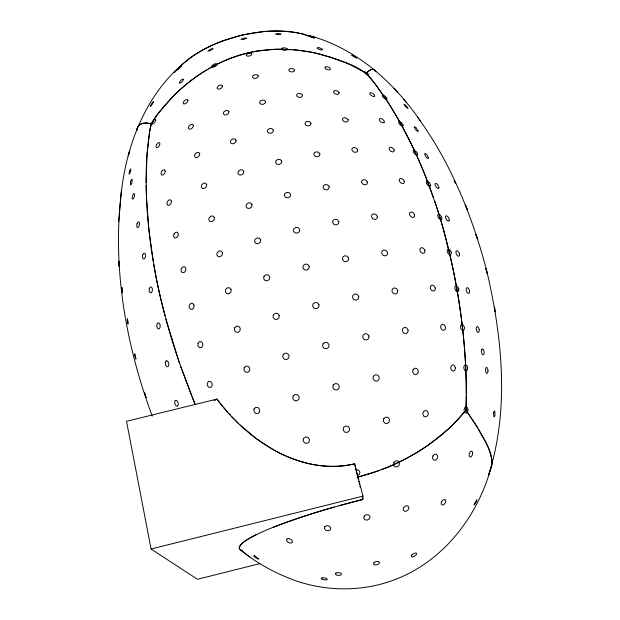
<?xml version="1.0" encoding="UTF-8"?>
<svg xmlns="http://www.w3.org/2000/svg" width="620" height="620" viewBox="0 0 620 620"><rect width="100%" height="100%" fill="white"/><g stroke="black" fill="none" stroke-linecap="round" stroke-linejoin="round"><path stroke-width="0.93" d="M466.31 396.01L465.992 410.161L465.457 410.843M180.621 65.743C143.53 99.037 125.48 148.459 120.799 197.083C112.708 271.25 126.503 346.541 152.195 416.105M240.087 424.995L255.967 438.379L272.203 449.066A145.266 138.268 -1.6 0 0 279.589 453.034C302.521 464.527 329.36 470.038 354.625 463.838L362.94 496.101L362.871 499.425C333.382 506.912 304.11 515.429 275.683 526.31A120.032 16.508 -14.3 0 0 256.029 534.812L251.867 536.966A123.38 16.942 -14.3 0 0 240.707 544.779C239.01 546.212 238.499 549.304 240.978 550.235C258.16 564.378 278.147 574.817 299.197 581.932L300.096 582.211C331.7 591.906 366.389 591.147 397.149 578.747L398.172 578.328C444.943 559.17 477.989 515.429 491.087 467.441C494.822 453.739 484.259 440.673 478.431 429.001M118.753 221.348L121.272 191.828M136.881 130.665C136.702 123.217 145.553 121.776 151.094 123.868C160.255 109.732 171.476 96.937 184.295 85.994A164.501 163.541 -46.6 0 1 204.763 71.114L206.638 69.975M149.405 133.377L146.932 155.961L146.142 182.621M149.637 131.897C150.823 117.978 163.184 108.57 171.322 98.239C189.991 78.686 213.358 63.442 239.212 55.319A133.277 132.641 -80.8 0 1 257.68 51.003L276.536 49.259L295.438 49.895A164.463 163.758 -38.7 0 1 320.214 54.142C338.799 60.559 361.817 64.697 373.589 82.018C380.393 90.691 386.609 99.812 392.367 109.205C409.301 136.942 422.607 166.788 433.388 197.416M137.005 129.572L137.307 128.208A149.784 30.008 46.8 0 1 139.182 125.077C142.468 122.264 147.219 122.954 151.094 123.868C145.669 151.551 145.359 179.978 147.049 208.049A441.231 249.201 62.1 0 0 151.722 251.759L155.558 274.459A406.022 234.073 61.6 0 0 160.487 297.623L165.021 315.774M464.868 411.587C443.006 438.2 413.191 457.583 381.192 469.828M178.01 68.835L181.164 65.394L189.937 58.133A88.412 46.198 -14.4 0 1 224.75 40.153C249.542 31.628 276.675 28.125 302.475 33.937A85.343 44.686 -14.4 0 1 309.434 36.045A83.669 43.842 -14.5 0 1 314.449 38.107M490.257 468.495L491.087 467.441L488.599 475.083C509.772 408.642 502.138 336.675 486.522 269.894C472.068 215.721 450.825 162.525 417.477 117.079M357.438 475.858L359.492 474.401L359.925 472.006L358.484 470.068L356.012 469.735L354.625 463.838C300.623 476.137 247.953 440.929 216.938 399.117L126.526 421.282L151.063 549.002L197.431 579.289L260.098 563.557M208.483 68.89C231.407 55.366 258.098 48.314 284.735 49.259M256.223 534.719L251.317 537.261A123.636 16.973 -14.3 0 0 241.575 543.88L239.25 547.328A109.291 15.019 -14.2 0 0 242.265 550.793M454.142 180.978L455.584 183.505M214.714 400.125L215.264 399.877M215.822 399.621L216.938 399.117L222.735 406.41M273.257 527.256L287.858 521.777M221.495 41.354L242.133 35.022L263.275 31.605A88.009 46.004 -14.4 0 1 302.483 33.93L313.929 38.014M378.905 470.673L357.748 477.175L357.887 477.764M288.285 521.629L306.544 515.46A133.99 18.244 -14.4 0 1 334.234 507.082M338.938 505.757L362.871 499.425L362.568 498.108M151.063 549.002L362.94 496.101M286.874 49.329L291.137 49.553M293.26 49.709L312.007 52.297L331.615 57.427L349.045 64.193L366.288 73.206L375.526 84.522L388.632 103.261L400.884 123.853L412.3 146.095A446.043 273.118 -88.9 0 1 426.188 178.041L435.504 203.608A410.107 256.083 -88.4 0 1 443.719 230.47L450.748 258.494A445.393 272.552 -88.7 0 1 458.281 297.368C464.279 334.614 467.333 372.426 465.992 410.161L476.966 426.622L485.127 441.006A156.256 32.821 44.8 0 1 489.273 450.213M309.419 35.642C356.004 48.135 393.429 81.941 420.337 120.823M242.792 550.963L240.978 550.235M374.465 69.967C372.752 68.696 370.489 69.634 368.985 70.781C361.809 77.407 371.155 67.014 374.162 69.773A149.304 20.925 -74.2 0 1 375.495 71.052M239.777 549.328L249.659 556.946M374.689 70.145L375.914 71.719M238.646 423.623L231.671 416.555M228.989 413.641L230.322 415.098M227.672 412.168L223.332 407.123M403.876 99.456L406.34 102.672M477.733 427.862L465.992 410.161L454.22 423.398A174.933 118.676 -12.3 0 1 447.625 429.8M195.207 404.527L192.068 396.924M194.975 404.007L178.723 360.925A441.231 248.953 62 0 1 166.478 321.16M191.658 395.893L180.776 366.885M489.265 450.205L492.009 460.071L491.885 465.465A123.791 26.11 44.5 0 1 490.707 467.992M179.622 363.553L165.951 319.23M166.478 321.16L161.518 301.979A410.146 235.863 61.7 0 1 154.349 267.91L153.768 264.562M356.957 473.789L357.748 477.175L371.62 473.192L388.353 466.969A170.027 116.304 -12 0 0 430.079 443.726M355.996 469.689L356.988 473.905M359.499 484.732L359.236 483.577M358.693 481.26L358.833 481.841M358.019 478.346L358.29 479.516M359.894 486.46L360.034 487.033M362.367 497.209L362.615 498.317M494.775 308.698C493.706 302.498 496.116 316.51 495.039 310.287M153.21 261.229L148.823 228.935L146.56 199.067M146.444 196.238L146.165 185.272M466.318 393.754C466.279 339.729 458.498 285.797 444.587 233.631A413.416 257.672 -88.4 0 0 434.488 200.601M214.233 400.35A149.412 35.813 -14.1 0 1 216.953 399.117M447.314 429.644A180.606 122.194 -12.4 0 1 429.9 443.61M221.511 41.37A88.009 46.004 -14.4 0 0 185.876 61.248A85.351 44.694 -14.4 0 0 180.327 66.193M174.569 72.54A83.483 43.757 -14.3 0 1 180.343 66.201M394.103 149.722L394.103 151.388L392.669 151.985L390.647 151.172L389.221 149.42L389.228 147.754L390.662 147.165L392.677 147.978L394.103 149.722M325.136 67.138L325.128 68.293L326.655 69.471L328.809 69.99L330.328 69.533L330.328 68.386L328.801 67.208L326.655 66.689L325.136 67.138M459.49 253.828L459.451 255.735L458.42 256.3L456.986 255.2L455.995 253.069L456.025 251.162L457.064 250.604L458.498 251.712L459.49 253.828M198.013 343.31L197.966 345.759L199.322 347.541L201.291 347.619L202.725 345.929L202.771 343.472L201.415 341.69L199.438 341.62L198.013 343.31M254.006 408.991L253.96 411.479L255.572 413.37L257.904 413.555L259.594 411.928L259.64 409.44L258.029 407.549L255.688 407.363L254.006 408.991M149.257 288.827L149.211 291.168L150.079 292.779L151.365 292.717L152.311 291.005L152.365 288.656L151.489 287.045L150.203 287.122L149.257 288.827M493.574 413.021L493.9 416.779L494.535 416.508L495.039 414.703L494.721 410.952L494.086 411.2L493.574 413.021M404.271 181.11L404.193 182.931L402.698 183.636L400.66 182.823L399.28 180.955L399.365 179.133L400.861 178.428L402.892 179.25L404.271 181.11M451.221 252.231L451.128 254.177L449.926 254.835L448.314 253.805L447.245 251.689L447.346 249.728L448.547 249.085L450.159 250.116L451.221 252.231M244.148 367.753L244.001 370.249L245.528 372.139L247.845 372.318L249.581 370.675L249.728 368.172L248.194 366.281L245.884 366.102L244.148 367.753M339.008 92.419L338.923 93.837L337.303 94.465L335.102 93.922L333.614 92.535L333.707 91.117L335.327 90.497L337.52 91.039L339.008 92.419M194.029 305.149L193.866 307.574L192.386 309.272L190.456 309.233L189.201 307.497L189.356 305.079L190.836 303.382L192.766 303.413L194.029 305.149M469.565 290.873L469.441 292.865L468.41 293.493L467.085 292.384L466.232 290.191L466.364 288.199L467.395 287.579L468.72 288.688L469.565 290.873M142.647 255.107L142.468 257.401L143.181 258.935L144.367 258.811L145.336 257.099L145.506 254.797L144.793 253.254L143.608 253.386L142.647 255.107M414.571 214.753L414.424 216.713L412.881 217.519L410.851 216.69L409.533 214.714L409.688 212.753L411.231 211.955L413.253 212.784L414.571 214.753M234.701 327.833L234.476 330.305L235.933 332.165L238.22 332.312L239.994 330.669L240.219 328.189L238.754 326.329L236.476 326.182L234.701 327.833M348.115 119.745L347.967 121.381L346.286 122.132L344.046 121.567L342.573 120.017L342.728 118.389L344.418 117.637L346.642 118.203L348.115 119.745M458.831 289.075L458.63 291.129L457.382 291.865L455.816 290.85L454.847 288.672L455.049 286.611L456.305 285.882L457.87 286.905L458.831 289.075M357.577 149.73L357.384 151.528L355.647 152.396L353.385 151.807L351.92 150.118L352.129 148.32L353.865 147.459L356.12 148.041L357.577 149.73M424.933 250.48L424.708 252.565L423.135 253.44L421.143 252.596L419.895 250.526L420.12 248.45L421.693 247.574L423.685 248.419L424.933 250.48M181.327 268.561L181.071 270.925L182.21 272.591L184.086 272.575L185.597 270.886L185.853 268.514L184.706 266.848L182.838 266.871L181.327 268.561M479.198 329.817L478.981 331.863L477.997 332.522L476.834 331.413L476.168 329.173L476.4 327.12L477.377 326.469L478.539 327.585L479.198 329.817M231.121 289.664L230.834 292.09L229.036 293.725L226.788 293.609L225.417 291.803L225.703 289.377L227.494 287.75L229.741 287.866L231.121 289.664M367.342 182.009L367.102 183.962L365.32 184.923L363.041 184.318L361.599 182.505L361.84 180.552L363.622 179.599L365.901 180.203L367.342 182.009M137.012 223.859L136.725 226.091L137.268 227.54L138.314 227.354L139.26 225.641L139.547 223.394L139.004 221.945L137.95 222.138L137.012 223.859M279.256 315.41L278.93 317.874L276.977 319.447L274.536 319.192L273.04 317.269L273.374 314.805L275.327 313.24L277.76 313.488L279.256 315.41M377.34 216.365L377.061 218.457L375.247 219.496L372.953 218.868L371.535 216.953L371.822 214.861L373.635 213.83L375.922 214.45L377.34 216.365M432.884 456.018L432.566 458.436L433.736 460.133L435.713 460.11L437.332 458.382L437.658 455.964L436.488 454.274L434.512 454.289L432.884 456.018M481.732 349.502L481.446 351.563L481.98 353.819L483.019 354.942L483.949 354.268L484.228 352.207L483.693 349.959L482.662 348.835L481.732 349.502M368.978 336.118L368.637 338.574L366.676 340L364.235 339.574L362.754 337.528L363.095 335.079L365.056 333.645L367.497 334.079L368.978 336.118M373.418 376.247L373.077 378.743L374.542 380.788L376.968 381.184L378.921 379.688L379.262 377.192L377.797 375.147L375.379 374.759L373.418 376.247M435.263 288.037L434.969 290.207L433.388 291.144L431.443 290.292L430.288 288.145L430.59 285.975L432.179 285.045L434.108 285.905L435.263 288.037M383.749 418.709L383.385 421.213L384.819 423.212L387.206 423.522L389.143 421.98L389.5 419.469L388.074 417.477L385.687 417.159L383.749 418.709M387.523 252.635L387.198 254.835L385.361 255.936L383.075 255.301L381.68 253.286L382.005 251.085L383.85 249.984L386.136 250.627L387.523 252.635M283.138 354.679L282.767 357.182L284.239 359.197L286.696 359.546L288.695 358.027L289.067 355.531L287.595 353.516L285.138 353.16L283.138 354.679M222.487 252.766L222.131 255.122L220.333 256.734L218.131 256.657L216.837 254.936L217.194 252.588L218.992 250.976L221.185 251.054L222.487 252.766M263.996 276.311L263.639 278.713L265.081 280.565L267.491 280.79L269.444 279.248L269.801 276.846L268.359 274.993L265.949 274.776L263.996 276.311M293.19 395.94L292.81 398.435L294.298 400.497L296.771 400.9L298.778 399.42L299.15 396.916L297.67 394.855L295.197 394.452L293.19 395.94M464.457 327.647L464.14 329.786L462.838 330.607L461.311 329.615L460.466 327.383L460.792 325.237L462.094 324.43L463.613 325.423L464.457 327.647M323.012 343.821L322.632 346.309L324.136 348.339L326.639 348.719L328.678 347.231L329.05 344.743L327.546 342.713L325.05 342.333L323.012 343.821M333.219 385.067L332.832 387.585L334.335 389.639L336.846 390.019L338.892 388.515L339.272 386.004L337.768 383.951L335.265 383.563L333.219 385.067M173.988 234.019L173.639 236.313L174.654 237.886L176.444 237.809L177.963 236.127L178.312 233.825L177.297 232.26L175.499 232.337L173.988 234.019M319.013 304.808L318.634 307.241L316.611 308.706L314.123 308.334L312.635 306.358L313.015 303.932L315.038 302.475L317.517 302.839L319.013 304.808M303.513 438.379L303.126 440.836L304.606 442.889L307.078 443.346L309.101 441.944L309.488 439.487L308.008 437.433L305.536 436.976L303.513 438.379M343.558 427.552L343.162 430.048L344.65 432.086L347.154 432.458L349.207 430.954L349.603 428.459L348.115 426.428L345.611 426.049L343.558 427.552M488.025 370.706L487.692 372.767L486.824 373.442L485.917 372.318L485.514 370.055L485.84 367.986L486.716 367.327L487.622 368.451L488.025 370.706M338.791 221.542L338.442 223.719L336.482 224.944L334.072 224.494L332.622 222.626L332.971 220.441L334.932 219.217L337.334 219.674L338.791 221.542M348.673 258.176L348.308 260.462L346.332 261.741L343.899 261.26L342.449 259.307L342.821 257.021L344.798 255.742L347.216 256.223L348.673 258.176M309.21 266.344L308.83 268.7L306.822 270.119L304.358 269.778L302.885 267.871L303.273 265.523L305.28 264.097L307.737 264.438L309.21 266.344M397.808 290.617L397.443 292.904L395.576 294.058L393.312 293.407L391.972 291.315L392.344 289.029L394.212 287.874L396.474 288.533L397.808 290.617M393.925 462.435L393.529 464.868L394.886 466.721L397.195 466.891L399.11 465.287L399.505 462.853L398.149 461.009L395.839 460.831L393.925 462.435M329.173 186.705L328.833 188.767L326.903 189.922L324.516 189.495L323.067 187.736L323.415 185.675L325.337 184.52L327.724 184.946L329.173 186.705M358.763 296.453L358.376 298.825L356.376 300.15L353.95 299.654L352.501 297.615L352.896 295.244L354.896 293.926L357.322 294.423L358.763 296.453M260.718 239.894L260.322 242.211L258.377 243.714L256.013 243.528L254.619 241.754L255.014 239.444L256.959 237.94L259.323 238.126L260.718 239.894M319.874 153.845L319.548 155.767L317.649 156.845L315.286 156.449L313.852 154.806L314.185 152.884L316.084 151.815L318.432 152.21L319.874 153.845M299.7 229.478L299.313 231.74L297.321 233.12L294.887 232.802L293.438 230.981L293.834 228.726L295.825 227.354L298.259 227.664L299.7 229.478M445.47 327.213L445.082 329.453L443.502 330.429L441.657 329.561L440.618 327.368L441.014 325.12L442.595 324.151L444.439 325.019L445.47 327.213M134.579 194.889L134.199 197.059L133.316 198.772L132.448 199.012L132.107 197.656L133.37 193.789L134.238 193.533L134.579 194.889M214.35 217.705L213.939 219.968L212.133 221.557L210.01 221.534L208.801 219.914L209.211 217.651L211.009 216.07L213.141 216.085L214.35 217.705M408.131 330.135L407.696 332.49L405.821 333.692L403.597 333.017L402.326 330.879L402.76 328.515L404.643 327.321L406.86 327.996L408.131 330.135M290.524 194.37L290.129 196.517L288.153 197.842L285.75 197.563L284.347 195.85L284.743 193.703L286.719 192.386L289.114 192.657L290.524 194.37M252.038 204.701L251.612 206.917L249.674 208.382L247.357 208.243L246.024 206.569L246.45 204.36L248.388 202.895L250.697 203.035L252.038 204.701M441.579 501.743L441.161 503.874L442.114 505.052L443.874 504.571L445.416 502.735L445.834 500.604L444.889 499.425L443.13 499.89L441.579 501.743M171.438 201.283L170.996 203.499L169.493 205.166L167.803 205.305L166.919 203.84L167.361 201.632L168.865 199.973L170.554 199.826L171.438 201.283M281.736 161.184L281.325 163.207L279.364 164.471L277.008 164.23L275.637 162.634L276.055 160.619L278.008 159.363L280.364 159.596L281.736 161.184M130.58 181.334L130.355 184.752L131.091 184.481L131.921 182.776L132.145 179.343L131.409 179.63L130.58 181.334M467.743 367.923L467.279 370.14L465.914 371.031L464.45 370.078L463.737 367.823L464.21 365.606L465.574 364.723L467.038 365.684L467.743 367.923M153.411 101.773L152.249 104.362L150.358 106.446L151.513 103.858L153.411 101.773M413.16 369.419L412.649 371.822L413.804 374L415.958 374.674L417.849 373.449L418.361 371.054L417.206 368.877L415.051 368.195L413.16 369.419M403.628 507.548L403.155 509.741L404.372 511.229L406.557 511.143L408.44 509.539L408.913 507.346L407.704 505.85L405.519 505.936L403.628 507.548M236.073 140.291L235.639 142.251L233.771 143.669L231.57 143.708L230.315 142.344L230.749 140.391L232.616 138.973L234.817 138.934L236.073 140.291M455.367 367.892L454.871 370.171L453.313 371.163L451.608 370.295L450.748 368.063L451.252 365.777L452.817 364.785L454.522 365.661L455.367 367.892M206.754 184.651L206.282 186.814L204.492 188.364L202.438 188.403L201.329 186.899L201.81 184.744L203.593 183.195L205.646 183.156L206.754 184.651M243.807 171.453L243.35 173.554L241.42 174.972L239.165 174.887L237.902 173.337L238.367 171.236L240.289 169.826L242.544 169.911L243.807 171.453M474.416 503.665L474.13 504.943L475.734 503.068L476.966 499.736L474.416 503.665M310.961 123.264L310.574 125.008L308.659 125.945L306.342 125.519L304.986 123.984L305.389 122.241L307.295 121.311L309.605 121.737L310.961 123.264M467.333 209.622L465.395 204.794L467.333 209.622M129.456 170.95L129.069 174.298L130.44 172.306L130.835 168.95L129.456 170.95M273.374 130.146L272.947 132.013L271.01 133.207L268.7 133.021L267.375 131.564L267.809 129.696L269.747 128.511L272.048 128.697L273.374 130.146M128.557 154.403L128.216 155.837L129.743 150.916L128.557 154.403M364.242 516.057L363.738 518.173L365.087 519.823L367.49 520.048L369.543 518.707L370.055 516.592L368.714 514.933L366.304 514.708L364.242 516.057M165.276 171.128L164.742 173.244L163.262 174.887L161.704 175.103L160.983 173.763L161.51 171.655L162.99 170.012L164.548 169.787L165.276 171.128M228.927 111.647L228.47 113.445L226.641 114.816L224.502 114.964L223.316 113.793L223.774 112.003L225.603 110.631L227.734 110.484L228.927 111.647M324.88 526.589L324.392 528.511L325.756 530.247L328.181 530.782L330.243 529.798L330.731 527.884L329.367 526.14L326.942 525.605L324.88 526.589M265.515 101.556L265.065 103.246L263.151 104.354L260.896 104.222L259.625 102.943L260.082 101.254L261.989 100.153L264.244 100.269L265.515 101.556M199.756 153.83L199.214 155.868L197.439 157.395L195.478 157.495L194.486 156.132L195.036 154.093L196.804 152.582L198.756 152.466L199.756 153.83M302.475 95.139L302.056 96.681L300.165 97.487L297.894 97.084L296.585 95.705L297.003 94.17L298.902 93.364L301.165 93.767L302.475 95.139M423.437 411.649L422.786 414.059L423.77 416.237L425.8 416.911L427.692 415.687L428.343 413.284L427.358 411.107L425.328 410.432L423.437 411.649M286.975 538.974L286.548 540.508L287.843 542.221L290.098 543.112L292.012 542.671L292.446 541.144L291.152 539.423L288.881 538.524L286.975 538.974M467.999 410.006L467.341 412.254L465.899 413.214L464.504 412.308L463.993 410.068L464.651 407.805L466.1 406.86L467.488 407.766L467.999 410.006M222.472 85.978L221.991 87.559L220.201 88.877L218.147 89.156L217.047 88.226L217.527 86.653L219.317 85.335L221.363 85.056L222.472 85.978M156.604 144.537L155.969 146.529L156.488 147.731L157.875 147.428L159.309 145.808L159.952 143.801L159.417 142.608L158.03 142.91L156.604 144.537M258.253 75.888L257.773 77.353L255.882 78.352L253.688 78.314L252.487 77.244L252.976 75.779L254.859 74.78L257.044 74.826L258.253 75.888M193.432 125.581L192.805 127.48L191.045 128.96L189.208 129.154L188.356 127.945L188.992 126.054L190.743 124.581L192.58 124.38L193.432 125.581M294.5 70.052L294.058 71.331L292.175 71.974L289.959 71.602L288.719 70.432L289.168 69.145L291.044 68.51L293.252 68.882L294.5 70.052M487.227 273.552L485.863 268.437L487.227 273.552M183.629 79.461L181.614 82.313L179.971 83.165L179.165 82.84L181.18 79.996L182.815 79.143L183.629 79.461M216.938 64.24L216.411 65.519L214.66 66.751L212.722 67.208L211.722 66.627L212.257 65.348L214.001 64.123L215.938 63.666L216.938 64.24M175.297 400.443L174.646 402.016L175.065 404.325L176.305 406.038L177.653 406.131L178.304 404.558L177.886 402.233L176.638 400.528L175.297 400.443M472.579 454.142L471.68 456.312L470.317 457.211L469.286 456.312L469.2 454.142L470.115 451.964L471.479 451.065L472.494 451.972L472.579 454.142M155.721 120.187L154.938 122.055L153.566 123.651L152.419 124.047L152.171 123.008L154.31 119.559L155.457 119.156L155.721 120.187M187.945 100.517L187.194 102.238L185.465 103.672L183.784 103.974L183.133 102.967L183.884 101.246L185.605 99.82L187.286 99.51L187.945 100.517M411.943 554.939L411.277 556.404L412.199 557.031L414.16 556.458L416.02 555.024L416.694 553.559L415.78 552.924L413.811 553.49L411.943 554.939M251.767 54.064L251.232 55.211L249.364 56.071L247.248 56.141L246.14 55.381L246.675 54.235L248.542 53.374L250.643 53.305L251.767 54.064M374.062 562.565L373.395 563.983L374.511 564.944L376.766 564.898L378.828 563.859L379.502 562.441L378.386 561.472L376.131 561.526L374.062 562.565M166.09 360.941L165.292 362.584L165.532 364.94L166.664 366.637L168.036 366.683L168.834 365.048L168.594 362.677L167.454 360.979L166.09 360.941M157.713 323.082L156.829 324.764L156.914 327.128L157.93 328.801L159.278 328.794L160.169 327.112L160.084 324.733L159.061 323.067L157.713 323.082M287.2 48.972L286.704 49.902L284.836 50.328L282.689 50.011L281.526 49.135L282.03 48.205L283.898 47.779L286.037 48.097L287.2 48.972M477.679 239.529L475.974 234.538L477.679 239.529M336.001 573.027L335.342 574.058L336.49 575.073L338.776 575.468L340.868 575.019L341.543 573.981L340.403 572.965L338.101 572.57L336.001 573.027M322.423 49.282L321.997 49.895L320.238 49.84L317.045 48.221L317.487 47.608L319.238 47.67L322.423 49.282M212.846 48.654L210.529 50.553L207.878 51.173L210.196 49.282L212.846 48.654M181.381 66.216L177.274 69.843L181.381 66.216M208.607 381.362L207.258 383.021L207.336 385.469L208.793 387.275L210.785 387.384L212.133 385.725L212.063 383.269L210.599 381.463L208.607 381.362M246.427 38.13L243.97 39.463L240.978 39.401L243.443 38.068L246.427 38.13M322.129 577.902L321.222 578.568L322.106 579.483L326.43 580.057L327.344 579.382L326.461 578.476L324.299 577.856L322.129 577.902M280.883 34.139L278.442 34.705L275.358 34.069L277.806 33.503L280.883 34.139M441.75 219.046L440.595 219.612L438.945 218.573L437.767 216.543L437.767 214.714L438.929 214.156L440.572 215.194L441.742 217.217L441.75 219.046M449.221 220.666L448.214 221.154L446.71 220.054L445.602 218.008L445.532 216.225L446.547 215.745L448.043 216.845L449.151 218.883L449.221 220.666M430.505 185.892L429.389 186.364L427.699 185.341L426.428 183.411L426.328 181.714L427.451 181.249L429.133 182.272L430.396 184.194L430.505 185.892M438.851 188.015L437.906 188.403L436.379 187.302L435.17 185.349L434.992 183.706L435.945 183.326L437.464 184.427L438.673 186.372L438.851 188.015M417.586 154.744L416.5 155.132L414.78 154.124L413.432 152.311L413.253 150.761L414.338 150.381L416.059 151.388L417.4 153.194L417.586 154.744M384.229 122.318L382.889 122.791L380.889 121.977L379.425 120.358L379.347 118.877L380.696 118.404L382.679 119.218L384.144 120.838L384.229 122.318M428.459 158.015L427.599 158.286L426.087 157.17L424.514 153.83L425.382 153.566L426.893 154.682L428.459 158.015M403.101 125.69L402.047 125.976L400.295 125L398.877 123.31L398.621 121.923L399.675 121.636L401.419 122.621L402.837 124.294L403.101 125.69M374.643 96.193L373.418 96.511L371.473 95.697L369.954 94.217L369.76 92.946L370.993 92.636L372.93 93.45L374.441 94.922L374.643 96.193M386.934 98.921L385.919 99.115L384.137 98.169L382.641 96.642L382.308 95.434L383.338 95.24L385.113 96.185L386.601 97.704L386.934 98.921M418.136 131.091L417.407 131.223L415.95 130.084L414.183 127.015L414.92 126.891L416.377 128.03L418.136 131.091M254.456 555.636L253.696 555.721L254.417 556.76L257.99 559.062L258.757 558.976L254.456 555.636M368.745 74.819L365.955 74.028L363.948 71.726L366.746 72.525L368.745 74.819M121.892 287.486L122.373 292.741L121.892 287.486M315.255 37.58L310.031 36.146L315.255 37.58M407.906 108.237L406.03 107.028L404.039 104.269L405.914 105.485L407.906 108.237M127.425 318.905C126.426 323.531 129.689 327.748 127.425 318.905M394.204 88.466L397.645 92.202L394.204 88.466M356.624 58.017L351.85 55.203L356.624 58.017M134.819 353.904L134.602 355.268L135.951 359.158L134.819 353.904M119.218 266.484L118.862 261.322L119.218 266.484M144.491 392.538L146.08 397.629L144.491 392.538"/></g></svg>
